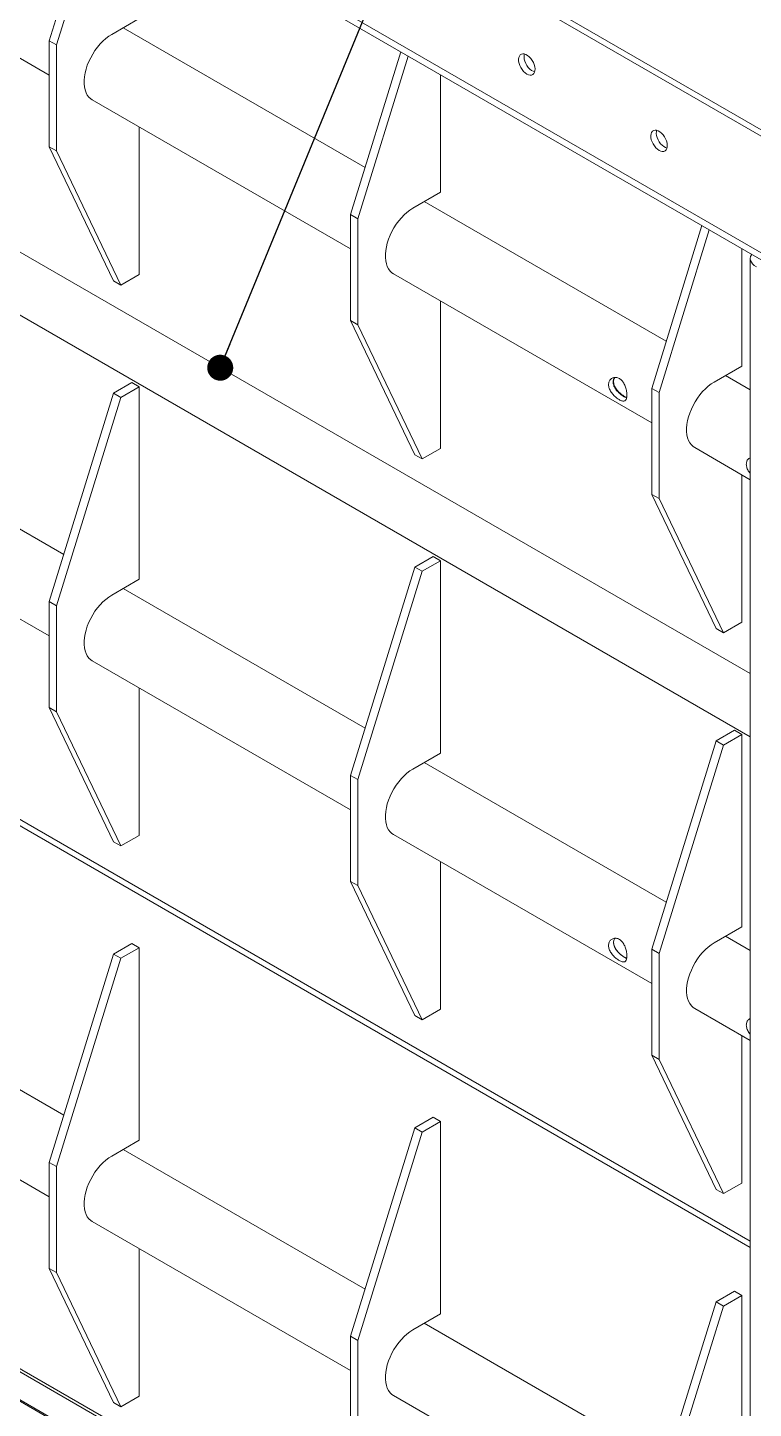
# Model space of a CAD drawing. Header units: millimetres. Extents: x 953 to 17674, y 376 to 6295.
# Drawn here: x 1974 to 2533, y 2103 to 3166 of the extents above; entities that cross this region are included whole.
import ezdxf

# ---------------------------------------------------------------- set-up
doc = ezdxf.new("R2010")
doc.units = ezdxf.units.MM
doc.layers.add('SHEET', color=179, linetype='Continuous')
doc.styles.get("Standard").update_dxf_attribs({"font": 'arial.ttf'})
doc.dimstyles.new('SLDDIMSTYLE1', dxfattribs={"dimtxt": 0.18, "dimasz": 3.302, "dimexe": 0, "dimexo": 0.0625, "dimgap": 0, "dimtad": 0, "dimtih": 1, "dimtoh": 1, "dimdec": 0, "dimrnd": 1e-09, "dimzin": 0, "dimdsep": 46, "dimtxsty": 'Standard', "dimsah": 1, "dimcen": 0.09, "dimadec": 0, "dimazin": 0, "dimtfac": 3.302, "dimtdec": 0, "dimtofl": 0, "dimtmove": 0, "dimatfit": 3, "dimfxl": 1, "dimfrac": 2, "dimtolj": 1, "dimtzin": 0, "dimarcsym": 0})

msp = doc.modelspace()

# ---------------------------------------------------------------- linework, layer by layer
at = {"linetype": 'Continuous', "lineweight": 20}
for p, q in [((2612.78012, 3039.83378), (1289.07626, 3803.99175)), ((2617.02275, 3042.28299), (1293.31889, 3806.44097)), ((2612.78012, 2950.01428), (1289.07626, 3714.17225)), ((1292.39065, 3706.84675), (2616.09451, 2942.68878)), ((2029.20274, 3281.49418), (1990.52618, 3156.12452)), ((2034.85956, 3278.22857), (1996.183, 3152.85891)), ((2530.3121, 2668.66477), (1480.01321, 3274.98941)), ((1791.67963, 3244.4336), (1990.52618, 3129.64193)), ((1458.96494, 3238.52872), (2530.31206, 2620.05319)), ((2038.60941, 3161.02035), (2059.82261, 3173.26647)), ((2233.66432, 3058.56135), (2047.3952, 3166.09223)), ((1996.183, 3152.85891), (1990.52618, 3156.12452)), ((1990.52618, 3156.12452), (1990.52618, 3074.47043)), ((1996.183, 3152.85891), (1996.183, 3071.20481)), ((2261.13376, 3147.60326), (2222.4572, 3022.23359)), ((2266.79063, 3144.33762), (2228.11407, 3018.96796)), ((2291.75368, 3039.37552), (2291.75368, 3129.92681)), ((2023.61066, 3110.54267), (2222.4572, 2995.751)), ((2059.82261, 2976.07186), (2059.82261, 3089.63795)), ((1996.183, 3071.20481), (1990.52618, 3074.47043)), ((1990.52618, 3074.47043), (2040.02365, 2971.17339)), ((1996.183, 3071.20481), (2045.68047, 2967.90777)), ((2270.54048, 3027.1294), (2291.75368, 3039.37552)), ((2465.5953, 2924.67045), (2279.32622, 3032.2013)), ((2228.11407, 3018.96796), (2222.4572, 3022.23359)), ((2222.4572, 3022.23359), (2222.4572, 2940.5795)), ((2228.11407, 3018.96796), (2228.11407, 2937.31386)), ((2493.06474, 3013.71235), (2454.38818, 2888.34269)), ((2498.72161, 3010.44671), (2460.04505, 2885.07705)), ((2523.68466, 2905.48462), (2523.68466, 2996.03591)), ((2530.3121, 2988.3834), (2530.3121, 1665.58731)), ((2045.68047, 2967.90777), (2040.02365, 2971.17339)), ((2045.68047, 2967.90777), (2059.82261, 2976.07186)), ((2255.54172, 2976.65172), (2454.38818, 2861.8601)), ((2291.75368, 2842.18091), (2291.75368, 2955.74699)), ((2228.11407, 2937.31386), (2222.4572, 2940.5795)), ((2222.4572, 2940.5795), (2271.95467, 2837.28246)), ((2228.11407, 2937.31386), (2277.61154, 2834.01682)), ((2502.47145, 2893.23849), (2523.68466, 2905.48462)), ((2054.16579, 2892.78419), (2040.02365, 2884.62011)), ((2059.82261, 2889.51858), (2054.16579, 2892.78419)), ((2530.31204, 2887.31027), (2511.2572, 2898.3104)), ((2040.02365, 2884.62011), (1990.52618, 2724.17442)), ((2045.68047, 2881.35449), (2040.02365, 2884.62011)), ((2059.82261, 2889.51858), (2045.68047, 2881.35449)), ((2059.82261, 2741.31637), (2059.82261, 2889.51858)), ((2460.04505, 2885.07705), (2454.38818, 2888.34269)), ((2454.38818, 2888.34269), (2454.38818, 2806.68859)), ((2460.04505, 2885.07705), (2460.04505, 2803.42295)), ((2045.68047, 2881.35449), (1996.183, 2720.9088)), ((2433.23658, 2881.839), (2435.03983, 2881.00687)), ((2001.7333, 2760.50227), (1815.46417, 2868.03315)), ((2277.61154, 2834.01682), (2291.75368, 2842.18091)), ((2487.4727, 2842.76082), (2530.3121, 2818.03015)), ((2530.31208, 2231.68696), (1487.77326, 2833.53181)), ((2277.61154, 2834.01682), (2271.95467, 2837.28246)), ((2530.31208, 2226.78773), (1487.77326, 2828.63258)), ((2523.68466, 2708.29), (2523.68466, 2821.85609)), ((1791.67963, 2812.48349), (1990.52618, 2697.69182)), ((2460.04505, 2803.42295), (2454.38818, 2806.68859)), ((2454.38818, 2806.68859), (2503.88565, 2703.39156)), ((2460.04505, 2803.42295), (2509.54252, 2700.12592)), ((2286.09681, 2758.89327), (2271.95467, 2750.72918)), ((2291.75368, 2755.62763), (2277.61154, 2747.46354)), ((2291.75368, 2755.62763), (2286.09681, 2758.89327)), ((2291.75368, 2607.42541), (2291.75368, 2755.62763)), ((2271.95467, 2750.72918), (2222.4572, 2590.28349)), ((2277.61154, 2747.46354), (2228.11407, 2587.01785)), ((2277.61154, 2747.46354), (2271.95467, 2750.72918)), ((2038.60941, 2729.07024), (2059.82261, 2741.31637)), ((2233.66432, 2626.61134), (2047.3952, 2734.14222)), ((1996.183, 2720.9088), (1990.52618, 2724.17442)), ((1990.52618, 2724.17442), (1990.52618, 2642.52037)), ((1996.183, 2720.9088), (1996.183, 2639.25475)), ((2509.54252, 2700.12592), (2503.88565, 2703.39156)), ((2509.54252, 2700.12592), (2523.68466, 2708.29)), ((2023.61066, 2678.59256), (2222.4572, 2563.8009)), ((2059.82261, 2544.1218), (2059.82261, 2657.68784)), ((1996.183, 2639.25475), (1990.52618, 2642.52037)), ((1990.52618, 2642.52037), (2040.02365, 2539.22333)), ((1996.183, 2639.25475), (2045.68047, 2535.95771)), ((2503.88565, 2616.83828), (2454.38818, 2456.39258)), ((2518.02779, 2625.00236), (2503.88565, 2616.83828)), ((2509.54252, 2613.57264), (2503.88565, 2616.83828)), ((2523.68466, 2621.73672), (2509.54252, 2613.57264)), ((2523.68466, 2621.73672), (2518.02779, 2625.00236)), ((2523.68466, 2473.53451), (2523.68466, 2621.73672)), ((2270.54048, 2595.17929), (2291.75368, 2607.42541)), ((2509.54252, 2613.57264), (2460.04505, 2453.12694)), ((2465.5953, 2492.72044), (2279.32622, 2600.25129)), ((2228.11407, 2587.01785), (2222.4572, 2590.28349)), ((2222.4572, 2590.28349), (2222.4572, 2508.62944)), ((2228.11407, 2587.01785), (2228.11407, 2505.3638)), ((2045.68047, 2535.95771), (2059.82261, 2544.1218)), ((2255.54172, 2544.70161), (2454.38818, 2429.90999)), ((2045.68047, 2535.95771), (2040.02365, 2539.22333)), ((2291.75368, 2410.23085), (2291.75368, 2523.79689)), ((2228.11407, 2505.3638), (2222.4572, 2508.62944)), ((2222.4572, 2508.62944), (2271.95467, 2405.3324)), ((2228.11407, 2505.3638), (2277.61154, 2402.06676)), ((2502.47145, 2461.28839), (2523.68466, 2473.53451)), ((2054.16579, 2460.83409), (2040.02365, 2452.67)), ((2059.82261, 2457.56847), (2045.68047, 2449.40439)), ((2059.82261, 2457.56847), (2054.16579, 2460.83409)), ((2059.82261, 2309.36631), (2059.82261, 2457.56847)), ((2530.31204, 2455.36026), (2511.2572, 2466.36039)), ((2040.02365, 2452.67), (1990.52618, 2292.22436)), ((2045.68047, 2449.40439), (1996.183, 2288.95874)), ((2045.68047, 2449.40439), (2040.02365, 2452.67)), ((2460.04505, 2453.12694), (2454.38818, 2456.39258)), ((2454.38818, 2456.39258), (2454.38818, 2374.73853)), ((2460.04505, 2453.12694), (2460.04505, 2371.47289)), ((2001.7333, 2328.55216), (1815.46417, 2436.08304)), ((2530.3121, 1806.26961), (1482.11642, 2411.38009)), ((2530.31208, 1808.71883), (1484.23773, 2412.6047)), ((2277.61154, 2402.06676), (2271.95467, 2405.3324)), ((2277.61154, 2402.06676), (2291.75368, 2410.23085)), ((2487.4727, 2410.81071), (2530.3121, 2386.08005)), ((1481.59557, 2389.03282), (2530.3121, 1783.62165)), ((2530.3121, 1784.82447), (1482.11642, 2389.93496)), ((2523.68466, 2276.33994), (2523.68466, 2389.90598)), ((1791.67963, 2380.53343), (1990.52618, 2265.74177)), ((2460.04505, 2371.47289), (2454.38818, 2374.73853)), ((2454.38818, 2374.73853), (2503.88565, 2271.4415)), ((2460.04505, 2371.47289), (2509.54252, 2268.17586)), ((2271.95467, 2318.77907), (2222.4572, 2158.33343)), ((2286.09681, 2326.94316), (2271.95467, 2318.77907)), ((2277.61154, 2315.51343), (2271.95467, 2318.77907)), ((2291.75368, 2323.67752), (2277.61154, 2315.51343)), ((2291.75368, 2323.67752), (2286.09681, 2326.94316)), ((2291.75368, 2175.47535), (2291.75368, 2323.67752)), ((2038.60941, 2297.12018), (2059.82261, 2309.36631)), ((2277.61154, 2315.51343), (2228.11407, 2155.06779)), ((2233.66432, 2194.66123), (2047.3952, 2302.19211)), ((1996.183, 2288.95874), (1990.52618, 2292.22436)), ((1990.52618, 2292.22436), (1990.52618, 2210.57031)), ((1996.183, 2288.95874), (1996.183, 2207.30469)), ((2509.54252, 2268.17586), (2523.68466, 2276.33994)), ((2509.54252, 2268.17586), (2503.88565, 2271.4415)), ((2023.61066, 2246.64251), (2222.4572, 2131.85084)), ((2059.82261, 2112.17172), (2059.82261, 2225.73776)), ((1996.183, 2207.30469), (1990.52618, 2210.57031)), ((1990.52618, 2210.57031), (2040.02365, 2107.27325)), ((1996.183, 2207.30469), (2045.68047, 2104.00763)), ((2518.02779, 2193.05225), (2503.88565, 2184.88817)), ((2523.68466, 2189.78661), (2518.02779, 2193.05225)), ((2503.88565, 2184.88817), (2454.38818, 2024.44252)), ((2509.54252, 2181.62253), (2460.04505, 2021.17688)), ((2509.54252, 2181.62253), (2503.88565, 2184.88817)), ((2523.68466, 2189.78661), (2509.54252, 2181.62253)), ((2523.68466, 2041.58445), (2523.68466, 2189.78661)), ((2270.54048, 2163.22923), (2291.75368, 2175.47535)), ((2465.5953, 2060.77033), (2279.32622, 2168.30118)), ((2228.11407, 2155.06779), (2222.4572, 2158.33343)), ((2222.4572, 2158.33343), (2222.4572, 2076.67938)), ((2228.11407, 2155.06779), (2228.11407, 2073.41374)), ((2045.68047, 2104.00763), (2040.02365, 2107.27325)), ((2045.68047, 2104.00763), (2059.82261, 2112.17172)), ((2255.54172, 2112.75155), (2454.38818, 1997.95993))]:
    msp.add_line(p, q, dxfattribs=at)
at = {"linetype": 'Continuous', "lineweight": 20, "flags": 128}
for points in [[(2023.61066, 3110.54267), (2022.4415, 3111.33201), (2021.0515, 3112.64116), (2019.8673, 3114.23031), (2018.90285, 3116.08074), (2018.16941, 3118.17093), (2017.67566, 3120.47629), (2017.42733, 3122.96975), (2017.42733, 3125.62215), (2017.67566, 3128.40233), (2018.16941, 3131.27776), (2018.90285, 3134.21475), (2019.8673, 3137.17872), (2021.0515, 3140.13511), (2022.4415, 3143.04913), (2024.02112, 3145.88659), (2025.77173, 3148.61436), (2027.67285, 3151.20036), (2029.70222, 3153.61423), (2031.83599, 3155.82779), (2034.04921, 3157.81506), (2036.31586, 3159.55274), (2038.60941, 3161.02035)], [(2358.22168, 3130.44592), (2359.50269, 3129.85689), (2360.73136, 3129.59273), (2361.85718, 3129.66438), (2362.83423, 3130.06897), (2363.62238, 3130.78974), (2364.1895, 3131.79735), (2364.51226, 3133.05048), (2364.57742, 3134.49797), (2364.38245, 3136.08025), (2363.93527, 3137.73278), (2363.2541, 3139.38793), (2362.36699, 3140.97778), (2361.31012, 3142.43738), (2360.1268, 3143.70687), (2358.86551, 3144.73431), (2357.57784, 3145.47767), (2356.31656, 3145.90647), (2355.13324, 3146.00321), (2354.07637, 3145.76386), (2353.18918, 3145.19828), (2352.50808, 3144.32956), (2352.06091, 3143.19333), (2351.86585, 3141.8362), (2351.93109, 3140.31344), (2352.25385, 3138.68766), (2352.8209, 3137.0253), (2353.60913, 3135.39451), (2354.58618, 3133.86184), (2355.712, 3132.49034), (2356.94058, 3131.33597), (2358.22168, 3130.44592)], [(2364.31135, 3132.14521), (2363.10814, 3132.56123), (2361.82047, 3133.30458), (2360.55919, 3134.33203), (2359.37587, 3135.60151), (2358.319, 3137.06111), (2357.43181, 3138.65092), (2356.75071, 3140.30601), (2356.30353, 3141.95855), (2356.10848, 3143.54097), (2356.17372, 3144.98831), (2356.37459, 3145.89364)], [(2460.04501, 3071.66456), (2461.3261, 3071.07549), (2462.55468, 3070.81138), (2463.68059, 3070.88298), (2464.65756, 3071.28761), (2465.44579, 3072.00834), (2466.01283, 3073.016), (2466.33559, 3074.26913), (2466.40083, 3075.71657), (2466.20586, 3077.29885), (2465.7586, 3078.95143), (2465.07751, 3080.60652), (2464.19032, 3082.19643), (2463.13353, 3083.65598), (2461.95021, 3084.92546), (2460.68884, 3085.95296), (2459.40125, 3086.69626), (2458.13988, 3087.12512), (2456.95657, 3087.22186), (2455.89969, 3086.9825), (2455.01259, 3086.41688), (2454.33141, 3085.54821), (2453.88423, 3084.41197), (2453.68926, 3083.0548), (2453.7545, 3081.53203), (2454.07726, 3079.90625), (2454.64431, 3078.2439), (2455.43245, 3076.61315), (2456.4095, 3075.08049), (2457.53541, 3073.70894), (2458.76399, 3072.55456), (2460.04501, 3071.66456)], [(2466.13476, 3073.36381), (2464.93147, 3073.77987), (2463.64388, 3074.52318), (2462.38251, 3075.55067), (2461.1992, 3076.82016), (2460.14232, 3078.27976), (2459.25522, 3079.86951), (2458.57404, 3081.52466), (2458.12686, 3083.17719), (2457.93189, 3084.75957), (2457.99713, 3086.20691), (2458.19792, 3087.11228)], [(2255.54172, 2976.65172), (2254.37257, 2977.44106), (2252.98256, 2978.7502), (2251.79836, 2980.33935), (2250.83392, 2982.18979), (2250.10048, 2984.27998), (2249.60673, 2986.58533), (2249.3584, 2989.0788), (2249.3584, 2991.7312), (2249.60673, 2994.51138), (2250.10048, 2997.3868), (2250.83392, 3000.3238), (2251.79836, 3003.28776), (2252.98256, 3006.24416), (2254.37257, 3009.15817), (2255.95219, 3011.99563), (2257.7028, 3014.7234), (2259.60392, 3017.30941), (2261.63329, 3019.72328), (2263.76706, 3021.93684), (2265.98027, 3023.9241), (2268.24693, 3025.66179), (2270.54048, 3027.1294)], [(2531.3286, 2991.62315), (2531.09515, 2991.23768), (2530.50901, 2989.82836), (2530.3121, 2988.3834), (2530.5091, 2986.93849), (2531.09515, 2985.52917), (2532.05593, 2984.1901), (2533.36783, 2982.95426), (2534.99837, 2981.85215)], [(2487.4727, 2842.76082), (2486.30354, 2843.55015), (2484.91354, 2844.8593), (2483.72934, 2846.44845), (2482.7649, 2848.29889), (2482.03146, 2850.38907), (2481.53771, 2852.69443), (2481.28938, 2855.18789), (2481.28938, 2857.84029), (2481.53771, 2860.62047), (2482.03146, 2863.4959), (2482.7649, 2866.4329), (2483.72934, 2869.39686), (2484.91354, 2872.35326), (2486.30354, 2875.26727), (2487.88317, 2878.10473), (2489.63378, 2880.8325), (2491.5349, 2883.4185), (2493.56427, 2885.83237), (2495.69803, 2888.04594), (2497.91125, 2890.0332), (2500.17791, 2891.77088), (2502.47145, 2893.23849)], [(2023.61066, 2678.59256), (2022.4415, 2679.382), (2021.0515, 2680.6911), (2019.8673, 2682.2802), (2018.90285, 2684.13068), (2018.16941, 2686.22082), (2017.67566, 2688.52618), (2017.42733, 2691.01969), (2017.42733, 2693.67209), (2017.67566, 2696.45227), (2018.16941, 2699.3277), (2018.90285, 2702.26465), (2019.8673, 2705.22871), (2021.0515, 2708.18501), (2022.4415, 2711.09902), (2024.02112, 2713.93658), (2025.77173, 2716.66425), (2027.67285, 2719.25025), (2029.70222, 2721.66422), (2031.83599, 2723.87778), (2034.04921, 2725.86505), (2036.31586, 2727.60263), (2038.60941, 2729.07024)], [(2255.54172, 2544.70161), (2254.37257, 2545.49105), (2252.98256, 2546.80015), (2251.79836, 2548.38925), (2250.83392, 2550.23973), (2250.10048, 2552.32987), (2249.60673, 2554.63522), (2249.3584, 2557.12874), (2249.3584, 2559.78114), (2249.60673, 2562.56132), (2250.10048, 2565.43674), (2250.83392, 2568.37369), (2251.79836, 2571.33775), (2252.98256, 2574.29405), (2254.37257, 2577.20807), (2255.95219, 2580.04562), (2257.7028, 2582.77329), (2259.60392, 2585.3593), (2261.63329, 2587.77327), (2263.76706, 2589.98683), (2265.98027, 2591.97409), (2268.24693, 2593.71168), (2270.54048, 2595.17929)], [(2487.4727, 2410.81071), (2486.30354, 2411.60014), (2484.91354, 2412.90924), (2483.72934, 2414.49834), (2482.7649, 2416.34883), (2482.03146, 2418.43896), (2481.53771, 2420.74432), (2481.28938, 2423.23783), (2481.28938, 2425.89023), (2481.53771, 2428.67041), (2482.03146, 2431.54584), (2482.7649, 2434.48279), (2483.72934, 2437.44685), (2484.91354, 2440.40315), (2486.30354, 2443.31716), (2487.88317, 2446.15472), (2489.63378, 2448.88239), (2491.5349, 2451.46839), (2493.56427, 2453.88236), (2495.69803, 2456.09592), (2497.91125, 2458.08319), (2500.17791, 2459.82077), (2502.47145, 2461.28839)], [(2023.61066, 2246.64251), (2022.4415, 2247.43191), (2021.0515, 2248.74104), (2019.8673, 2250.33014), (2018.90285, 2252.18063), (2018.16941, 2254.27076), (2017.67566, 2256.57612), (2017.42733, 2259.06961), (2017.42733, 2261.72201), (2017.67566, 2264.50221), (2018.16941, 2267.37764), (2018.90285, 2270.31459), (2019.8673, 2273.27862), (2021.0515, 2276.23497), (2022.4415, 2279.14896), (2024.02112, 2281.98647), (2025.77173, 2284.71421), (2027.67285, 2287.30019), (2029.70222, 2289.71411), (2031.83599, 2291.92767), (2034.04921, 2293.91494), (2036.31586, 2295.65255), (2038.60941, 2297.12018)], [(2255.54172, 2112.75155), (2254.37257, 2113.54096), (2252.98256, 2114.85009), (2251.79836, 2116.43919), (2250.83392, 2118.28967), (2250.10048, 2120.37981), (2249.60673, 2122.68517), (2249.3584, 2125.17866), (2249.3584, 2127.83105), (2249.60673, 2130.61126), (2250.10048, 2133.48668), (2250.83392, 2136.42363), (2251.79836, 2139.38767), (2252.98256, 2142.34402), (2254.37257, 2145.25801), (2255.95219, 2148.09552), (2257.7028, 2150.82326), (2259.60392, 2153.40924), (2261.63329, 2155.82316), (2263.76706, 2158.03672), (2265.98027, 2160.02399), (2268.24693, 2161.7616), (2270.54048, 2163.22923)]]:
    msp.add_lwpolyline(points, dxfattribs=at)
at = {"linetype": 'Continuous', "lineweight": 20}
for points, knots in [([(2421.15417, 2891.19354), (2421.25333, 2892.05631), (2421.45153, 2893.78079), (2422.95397, 2895.71054), (2425.09374, 2896.83938), (2427.63689, 2896.88526), (2430.09552, 2895.75658), (2432.14714, 2893.66246), (2433.7192, 2890.8639), (2434.7915, 2887.61612), (2435.32229, 2884.36354), (2435.31312, 2881.62051), (2434.80359, 2879.66066), (2433.78173, 2878.56633), (2432.1881, 2878.41527), (2430.05376, 2879.20964), (2427.6218, 2880.76795), (2425.18587, 2882.88539), (2423.03758, 2885.46165), (2421.46375, 2888.36148), (2421.25577, 2890.26409), (2421.15417, 2891.19354)], [0, 0, 0, 0, 0.0517213211, 0.1033801902, 0.1566626096, 0.2114486949, 0.2643668819, 0.3148866197, 0.3662419638, 0.4202718643, 0.4748113948, 0.5269787999, 0.5776532877, 0.6296796406, 0.684060919, 0.7382969585, 0.7897492549, 0.8402501222, 0.8929655087, 0.9477123697, 1, 1, 1, 1]), ([(2425.77962, 2896.65784), (2425.75065, 2896.63207), (2425.09288, 2896.04707), (2424.62789, 2894.20291), (2424.72756, 2891.51311), (2425.89148, 2888.74359), (2427.83651, 2886.11463), (2430.28019, 2883.82179), (2432.16313, 2882.47363), (2433.07496, 2881.93455), (2433.23658, 2881.839)], [0, 0, 0, 0, 0.00774215289, 0.1757964065, 0.33288516955, 0.48522441239, 0.64436490899, 0.81331873701, 0.96691144955, 1, 1, 1, 1]), ([(2425.04323, 2893.43865), (2425.10499, 2894.32232), (2425.19149, 2895.55994), (2425.91108, 2896.41664), (2426.11688, 2896.66165)], [0, 0, 0, 0, 0.7140074028, 1, 1, 1, 1]), ([(2435.13849, 2881.38227), (2434.90444, 2881.45458), (2434.05775, 2881.7162), (2432.12899, 2882.96302), (2429.69271, 2884.87311), (2427.38613, 2887.29167), (2425.63353, 2890.09089), (2425.06625, 2892.23366), (2425.04581, 2893.30338), (2425.04323, 2893.43865)], [0, 0, 0, 0, 0.0675567841, 0.2443890246, 0.4137796522, 0.5931726855, 0.7848430915, 0.9727924648, 1, 1, 1, 1]), ([(2527.22025, 2829.9629), (2527.32352, 2830.81746), (2527.52992, 2832.52555), (2528.76218, 2834.28364), (2529.8912, 2834.7738), (2530.31206, 2834.95652)], [0, 0, 0, 0, 0.3857442205, 0.7710249565, 1, 1, 1, 1]), ([(2530.31206, 2822.93337), (2529.93753, 2823.36297), (2528.80522, 2824.66177), (2527.54343, 2827.14141), (2527.32631, 2829.03692), (2527.22025, 2829.9629)], [0, 0, 0, 0, 0.2017917503, 0.6100669004, 1, 1, 1, 1]), ([(2421.15417, 2459.24344), (2421.25333, 2460.1062), (2421.45154, 2461.83069), (2422.95395, 2463.76047), (2425.09373, 2464.88934), (2427.63691, 2464.93511), (2430.09551, 2463.80655), (2432.14714, 2461.71239), (2433.71921, 2458.91383), (2434.79148, 2455.66604), (2435.3223, 2452.41346), (2435.31311, 2449.67045), (2434.8036, 2447.71055), (2433.78173, 2446.61623), (2432.18811, 2446.46514), (2430.05376, 2447.2596), (2427.62181, 2448.8179), (2425.18584, 2450.93528), (2423.0376, 2453.51159), (2421.46376, 2456.4114), (2421.25577, 2458.314), (2421.15417, 2459.24344)], [0, 0, 0, 0, 0.0517213034, 0.1033809826, 0.1566633838, 0.2114490712, 0.2643673123, 0.3148870329, 0.3662423596, 0.4202729726, 0.4748115942, 0.5269789816, 0.5776543426, 0.6296806778, 0.6840619377, 0.7382977298, 0.7897500086, 0.8402504846, 0.8929664772, 0.9477133196, 1, 1, 1, 1]), ([(2433.62306, 2450.1121), (2432.83288, 2450.61273), (2431.25417, 2451.61295), (2428.76626, 2453.80651), (2426.6162, 2456.38837), (2425.18469, 2459.30071), (2424.93631, 2462.07679), (2425.34057, 2463.95451), (2425.9609, 2464.61301), (2426.05307, 2464.71085)], [0, 0, 0, 0, 0.15790518195, 0.31548043568, 0.48156472796, 0.65439389618, 0.81847122458, 0.97302738035, 1, 1, 1, 1]), ([(2425.04323, 2461.48854), (2425.10499, 2462.37223), (2425.19148, 2463.60987), (2425.91108, 2464.46658), (2426.11688, 2464.71159)], [0, 0, 0, 0, 0.71401113677, 1, 1, 1, 1]), ([(2435.13849, 2449.43221), (2434.90444, 2449.50452), (2434.05775, 2449.76614), (2432.129, 2451.01297), (2429.6927, 2452.92299), (2427.38611, 2455.34158), (2425.63354, 2458.14082), (2425.06625, 2460.28358), (2425.04581, 2461.35329), (2425.04323, 2461.48854)], [0, 0, 0, 0, 0.0675568989, 0.2443894397, 0.4137792095, 0.5931725475, 0.7848460025, 0.972795695, 1, 1, 1, 1]), ([(2435.13925, 2449.43508), (2434.76231, 2449.56503), (2434.29361, 2449.72661), (2433.73285, 2450.04898), (2433.62306, 2450.1121)], [0, 0, 0, 0, 0.8042143426, 1, 1, 1, 1]), ([(2527.22025, 2398.01279), (2527.32352, 2398.86735), (2527.52993, 2400.57545), (2528.76217, 2402.33358), (2529.8912, 2402.82374), (2530.31206, 2403.00646)], [0, 0, 0, 0, 0.3857418394, 0.7710263699, 1, 1, 1, 1]), ([(2530.31206, 2390.98331), (2529.93753, 2391.41291), (2528.80522, 2392.71171), (2527.54344, 2395.19134), (2527.32632, 2397.08683), (2527.22025, 2398.01279)], [0, 0, 0, 0, 0.2017931529, 0.6100711408, 1, 1, 1, 1])]:
    msp.add_open_spline(points, degree=3, knots=knots, dxfattribs=at)

# ---------------------------------------------------------------- leaders
at = {"layer": 'SHEET', "color": 0}
msp.add_leader([(2122.19545, 2904.26549), (2342.54451, 3440.22587)], dimstyle='SLDDIMSTYLE1', override={"dimasz": 20, "dimldrblk": 'Dot'}, dxfattribs=at)

doc.saveas('drawing.dxf')
